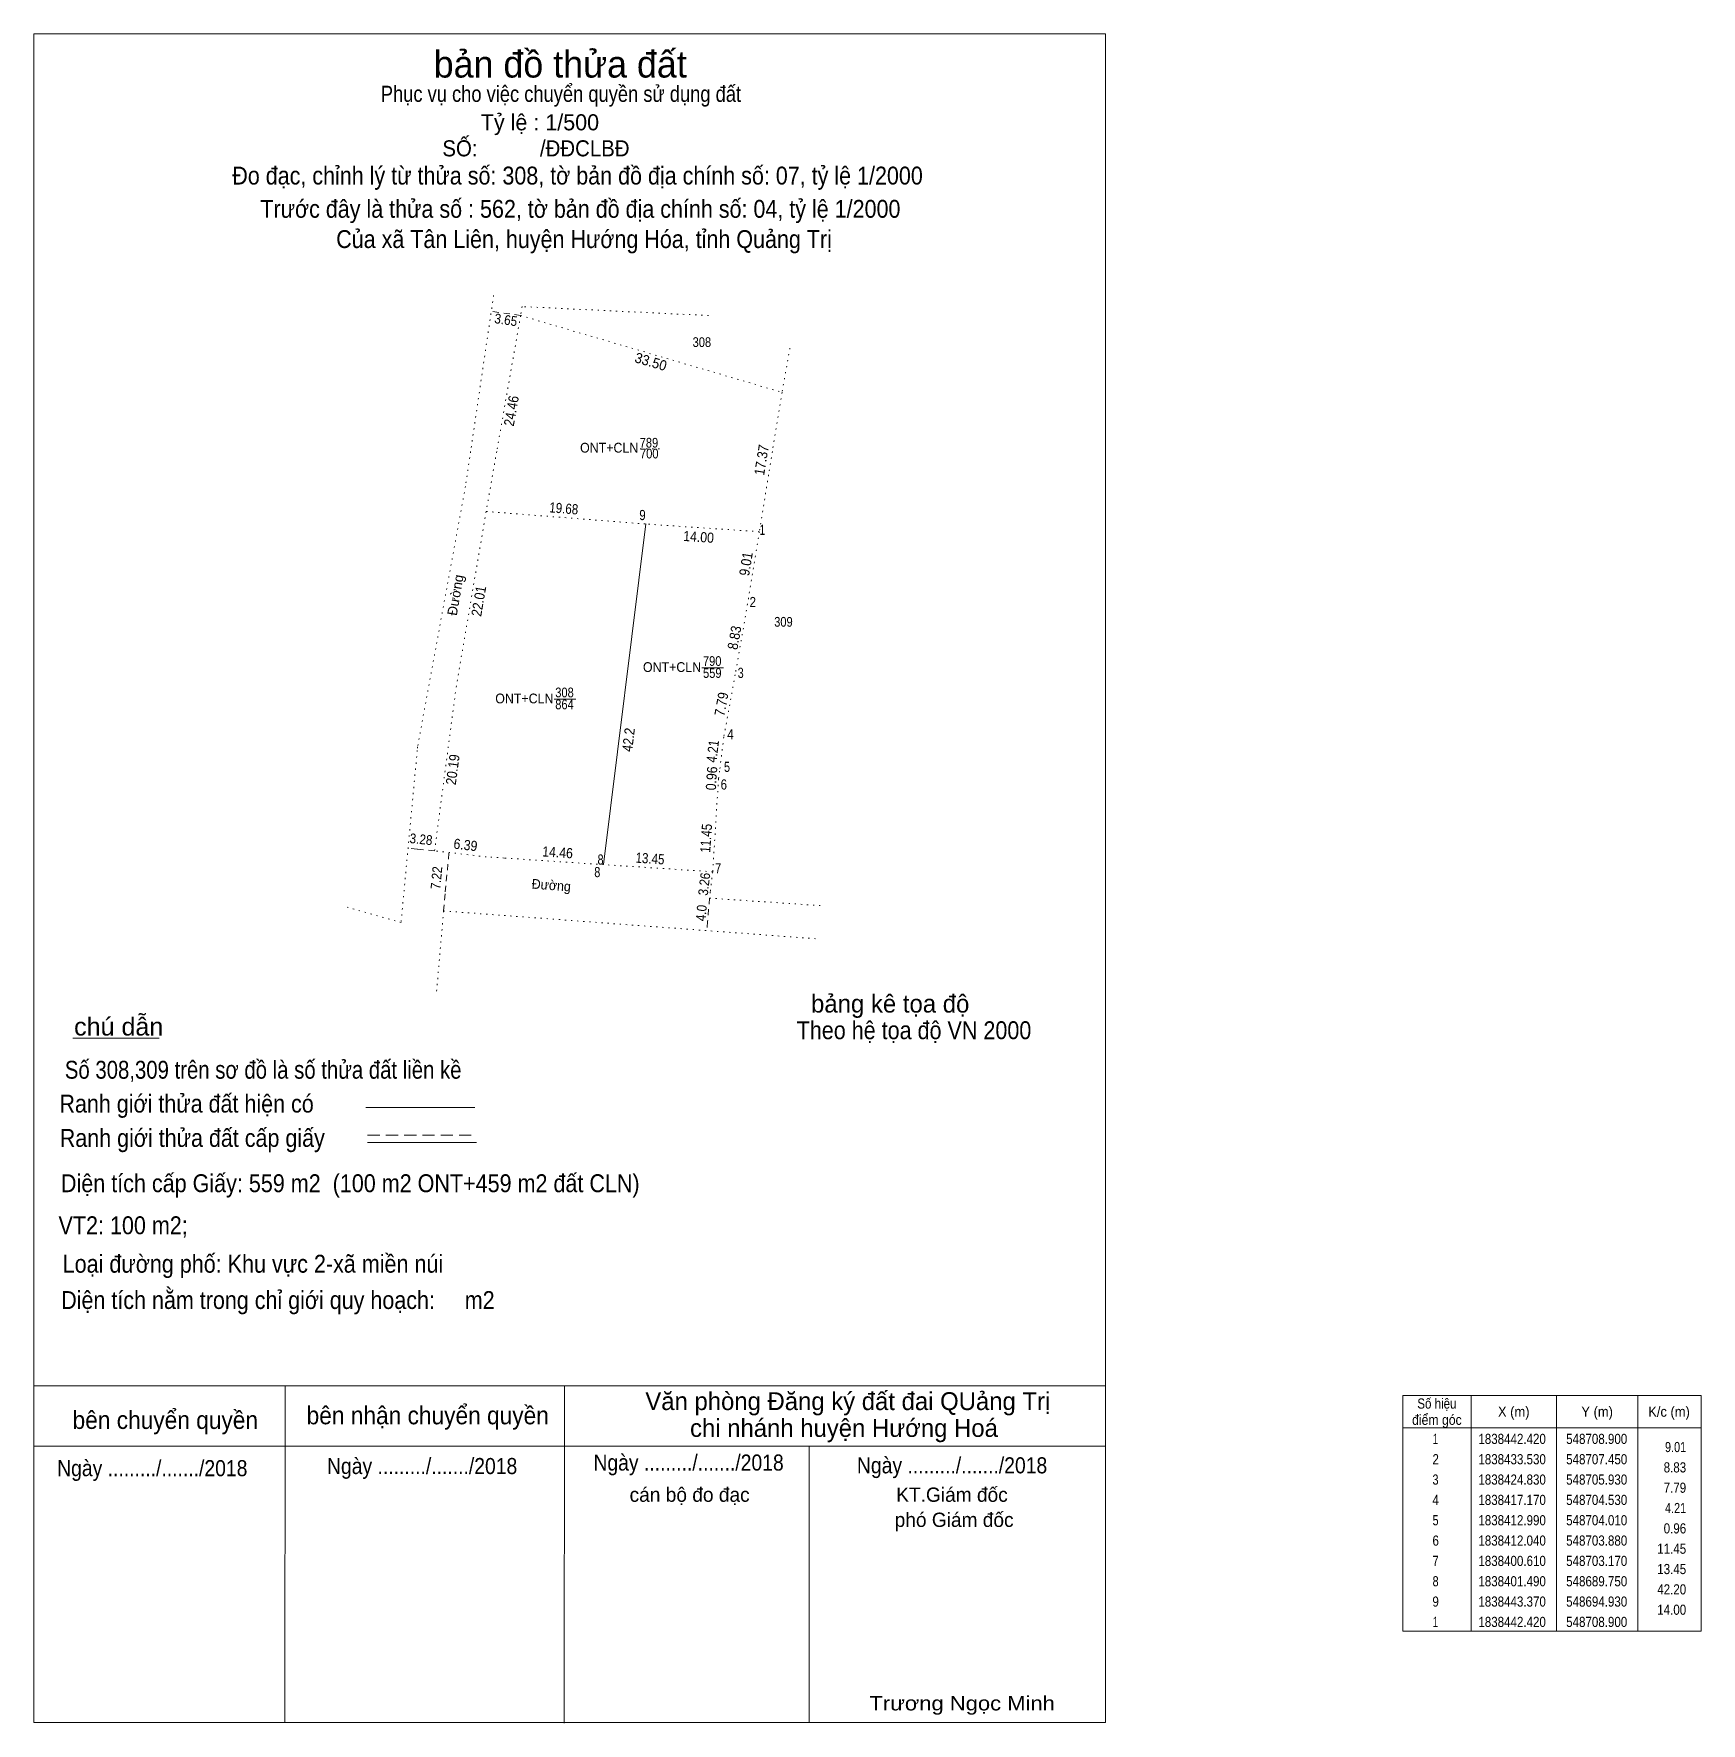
# Model space of a CAD drawing. Header units: metres. Extents: x 548006 to 548825, y 1838069 to 1838504.
# Drawn here: x 548619.7 to 548824.7, y 1838295.9 to 1838503.6 of the extents above.
import ezdxf
from ezdxf.enums import TextEntityAlignment as Align

# ---------------------------------------------------------------- set-up
doc = ezdxf.new("R2010")
doc.units = ezdxf.units.M
doc.header["$LTSCALE"] = 0.5
for name, pattern in [('DOTTED', [1.5, 0.3, -1.2]), ('MEDIUM_DASHED', [4.5, 3, -1.5]), ('SHORT_DASHED', [2.7, 1.5, -1.2])]:
    doc.linetypes.add(name, pattern=pattern)
for name, color, linetype, lineweight in [('17', 7, 'Continuous', 13), ('5', 7, 'Continuous', 13), ('6', 7, 'Continuous', 13), ('63', 7, 'Continuous', 13), ('8', 7, 'DOTTED', 13)]:
    doc.layers.add(name, color=color, linetype=linetype, lineweight=lineweight)
doc.layers.add('7', color=7, linetype='Continuous')

msp = doc.modelspace()

# ---------------------------------------------------------------- linework, layer by layer
at = {"layer": '17'}
for p, q in [((548624.5, 1838380.17), (548635.1, 1838380.17)), ((548650.56, 1838296.03), (548650.58, 1838337.4)), ((548715.02, 1838296.03), (548715.04, 1838330.01))]:
    msp.add_line(p, q, dxfattribs=at)
msp.add_lwpolyline([(548684.89, 1838295.93), (548684.89, 1838296.03), (548684.93, 1838337.4)], dxfattribs=at)
at = {"layer": '5'}
msp.add_lwpolyline([(548619.69, 1838503.64), (548751.46, 1838503.64), (548751.46, 1838296.03), (548619.69, 1838296.03)], close=True, dxfattribs=at)
at = {"layer": '6'}
for p, q in [((548660.52, 1838371.62), (548673.91, 1838371.62)), ((548660.73, 1838367.34), (548674.13, 1838367.34)), ((548619.69, 1838337.4), (548751.46, 1838337.4)), ((548619.69, 1838330.01), (548751.46, 1838330.01))]:
    msp.add_line(p, q, dxfattribs=at)
at = {"layer": '6', "linetype": 'MEDIUM_DASHED'}
msp.add_line((548660.73, 1838368.24), (548674.2, 1838368.24), dxfattribs=at)
at = {"layer": '63'}
for p, q in [((548694.93, 1838443.37), (548689.75, 1838401.49)), ((548796.41, 1838336.23), (548796.41, 1838307.23)), ((548806.91, 1838336.23), (548806.91, 1838307.23)), ((548816.91, 1838336.23), (548816.91, 1838307.23)), ((548788.01, 1838332.23), (548824.71, 1838332.23))]:
    msp.add_line(p, q, dxfattribs=at)
msp.add_lwpolyline([(548788.01, 1838336.23), (548824.71, 1838336.23), (548824.71, 1838307.23), (548788.01, 1838307.23)], close=True, dxfattribs=at)
at = {"layer": '8', "linetype": 'SHORT_DASHED'}
for p, q in [((548679.55, 1838469), (548675.94, 1838469.52)), ((548666.84, 1838403.4), (548665.71, 1838403.51)), ((548668.97, 1838403.19), (548666.84, 1838403.4)), ((548702.78, 1838397.37), (548702.54, 1838394.51)), ((548702.54, 1838394.51), (548702.44, 1838393.38))]:
    msp.add_line(p, q, dxfattribs=at)
at = {"layer": '8'}
for p, q in [((548679.55, 1838469), (548711.69, 1838459.56)), ((548712.66, 1838465), (548711.69, 1838459.56)), ((548694.23, 1838452.62), (548696.64, 1838452.62)), ((548672.77, 1838447.99), (548666.88, 1838415.97)), ((548710.04, 1838449.41), (548708.9, 1838442.42)), ((548675.31, 1838444.91), (548671.61, 1838423.21)), ((548708.9, 1838442.42), (548694.93, 1838443.37)), ((548708.9, 1838442.42), (548707.45, 1838433.53)), ((548707.45, 1838433.53), (548705.93, 1838424.83)), ((548666.84, 1838415.54), (548664.85, 1838394.38)), ((548666.88, 1838415.97), (548666.84, 1838415.54)), ((548677.52, 1838402.3), (548675.32, 1838402.44)), ((548689.75, 1838401.49), (548677.52, 1838402.3)), ((548703.17, 1838400.61), (548689.75, 1838401.49)), ((548703.17, 1838400.61), (548702.87, 1838398.13)), ((548702.87, 1838398.13), (548702.78, 1838397.37)), ((548664.85, 1838394.38), (548657.83, 1838396.37)), ((548670.08, 1838395.79), (548669.21, 1838385.79)), ((548670.08, 1838395.79), (548677.52, 1838395.24)), ((548702.78, 1838397.37), (548716.61, 1838396.44)), ((548677.52, 1838395.24), (548687.25, 1838394.51)), ((548687.25, 1838394.51), (548715.83, 1838392.38))]:
    msp.add_line(p, q, dxfattribs=at)
at = {"layer": '8', "linetype": 'Continuous'}
for p, q in [((548701.84, 1838425.69), (548704.5, 1838425.69)), ((548683.68, 1838421.83), (548686.34, 1838421.83))]:
    msp.add_line(p, q, dxfattribs=at)
at = {"layer": '8'}
for points in [[(548676.23, 1838471.47), (548673.4, 1838452.27), (548672.77, 1838447.99)], [(548679.55, 1838469), (548676.61, 1838452.27), (548675.31, 1838444.91)], [(548702.66, 1838469), (548679.74, 1838470.1), (548679.55, 1838469)], [(548711.69, 1838459.56), (548710.5, 1838452.27), (548710.04, 1838449.41)], [(548675.31, 1838444.91), (548677.52, 1838444.74), (548694.93, 1838443.37)], [(548705.93, 1838424.83), (548704.53, 1838417.17), (548704.01, 1838412.99), (548703.88, 1838412.04), (548703.17, 1838400.61)], [(548675.32, 1838402.44), (548668.97, 1838403.19), (548671.61, 1838423.21)]]:
    msp.add_lwpolyline(points, dxfattribs=at)
at = {"layer": '8', "linetype": 'SHORT_DASHED'}
msp.add_lwpolyline([(548670.08, 1838395.79), (548670.29, 1838398.13), (548670.74, 1838402.98)], dxfattribs=at)

# ---------------------------------------------------------------- texts
at = {"layer": '5'}
for s, height, p in [('bản đồ thửa đất', 3.294, (548684.42, 1838498.26)), ('Tỷ lệ : 1/500', 1.976, (548681.925, 1838491.77))]:
    msp.add_text(s, height=height, dxfattribs=at).set_placement(p, align=Align.CENTER)
for s, height, width, p in [('Phục vụ cho việc chuyển quyền sử dụng đất', 1.98, 0.85, (548684.505, 1838495.27)), ('SỐ:           /ĐĐCLBĐ', 1.976, 0.95, (548681.435, 1838488.57)), ('Của xã Tân Liên, huyện Hướng Hóa, tỉnh Quảng Trị', 2.196, 0.9, (548687.35, 1838477.3))]:
    msp.add_text(s, height=height, dxfattribs=dict(at, width=width)).set_placement(p, align=Align.CENTER)
at = {"layer": '6'}
msp.add_text('bảng kê tọa độ', height=2.2, dxfattribs=at).set_placement((548715.26, 1838383.3))
for s, height, width, p in [('chú dẫn', 2.196, 1.05, (548630.13, 1838380.48)), ('Ranh giới thửa đất hiện có ', 2.196, 0.9, (548638.845, 1838371.01)), ('Ranh giới thửa đất cấp giấy', 2.196, 0.9, (548639.18, 1838366.79)), ('bên chuyển quyền', 2.196, 0.95, (548635.86, 1838332.11)), ('bên nhận chuyển quyền', 2.196, 0.95, (548668.13, 1838332.68)), ('Ngày ........./......./2018', 1.976, 0.9, (548700.2, 1838326.99)), ('Ngày ........./......./2018', 1.976, 0.9, (548634.26, 1838326.3)), ('Ngày ........./......./2018', 1.976, 0.9, (548667.44, 1838326.56)), ('Ngày ........./......./2018', 1.976, 0.9, (548732.6, 1838326.65)), ('Trương Ngọc Minh', 1.757, 1.15, (548733.835, 1838297.5))]:
    msp.add_text(s, height=height, dxfattribs=dict(at, width=width)).set_placement(p, align=Align.CENTER)
for s, height, width, p in [('Theo hệ tọa độ VN 2000', 2.2, 0.9, (548713.49, 1838380.03)), ('Số 308,309 trên sơ đồ là số thửa đất liền kề', 2.2, 0.85, (548623.51, 1838375.17)), ('Diện tích cấp Giấy: 559 m2  (100 m2 ONT+459 m2 đất CLN)', 2.2, 0.9, (548623.03, 1838361.22)), ('VT2: 100 m2; ', 2.2, 0.9, (548622.73, 1838356.05)), ('Loại đường phố: Khu vực 2-xã miền núi', 2.2, 0.9, (548623.24, 1838351.32)), ('Diện tích nằm trong chỉ giới quy hoạch:     m2', 2.196, 0.9, (548623.06, 1838346.86))]:
    msp.add_text(s, height=height, dxfattribs=dict(at, width=width)).set_placement(p)
for s, height, p in [(' Văn phòng Đăng ký đất đai QUảng Trị', 2.196, (548719.37, 1838334.43)), ('chi nhánh huyện Hướng Hoá', 2.196, (548719.305, 1838331.13)), ('cán bộ đo đạc', 1.757, (548700.33, 1838323.15)), ('KT.Giám đốc', 1.757, (548732.59, 1838323.15)), ('phó Giám đốc', 1.757, (548732.85, 1838320.06))]:
    msp.add_text(s, height=height, dxfattribs=at).set_placement(p, align=Align.CENTER)
at = {"layer": '63'}
for s, rotation, width, p in [('33.50', 343.632, 0.95, (548695.3889, 1838462.7264)), ('24.46', 80.018, 0.9, (548679.0229, 1838457.1717)), ('17.37', 80.755, 0.9, (548709.7843, 1838451.1396)), ('19.68', 355.512, 0.85, (548684.8111, 1838444.6663)), ('14.00', 356.11, 0.9, (548701.3926, 1838441.164)), ('9.01', 80.736, 0.9, (548707.8715, 1838438.3694)), ('22.01', 80.324, 0.9, (548675.0112, 1838433.785)), ('8.83', 80.09, 0.9, (548706.4546, 1838429.2874)), ('7.79', 79.643, 0.9, (548704.8519, 1838421.1076)), ('42.2', 82.949, 0.9, (548693.431, 1838416.7633)), ('4.21', 82.909, 0.85, (548703.7845, 1838415.3528)), ('20.19', 82.488, 0.9, (548671.817, 1838413.0933)), ('0.96', 86.251, 0.9, (548703.6443, 1838412.0591)), ('11.45', 86.052, 0.85, (548702.9764, 1838404.692)), ('6.39', 353.264, 0.9, (548672.7017, 1838403.2974)), ('14.46', 356.241, 0.9, (548684.059, 1838402.3785)), ('13.45', 356.248, 0.85, (548695.4241, 1838401.6204))]:
    msp.add_text(s, height=1.25, rotation=rotation, dxfattribs=dict(at, width=width)).set_placement(p, align=Align.CENTER)
for s, width, p in [(' 9', 0.85, (548694.93, 1838443.85)), (' 1', 0.75, (548709.63, 1838442.03)), (' 2', 0.85, (548708.49, 1838433.15)), (' 3', 0.8, (548706.98, 1838424.44)), (' 4', 0.85, (548705.74, 1838416.88)), (' 5', 0.8, (548705.3, 1838412.89)), (' 6', 0.85, (548704.93, 1838410.72)), (' 8', 0.8, (548689.75, 1838401.49)), (' 8', 0.8, (548689.35, 1838399.95)), (' 7', 0.8, (548704.21, 1838400.42)), ('9.01', 0.8, (548822.86, 1838329.26)), ('8.83', 0.85, (548822.86, 1838326.76)), ('7.79', 0.85, (548822.86, 1838324.26)), ('4.21', 0.8, (548822.86, 1838321.76)), ('0.96', 0.85, (548822.86, 1838319.26)), ('11.45', 0.85, (548822.86, 1838316.76)), ('13.45', 0.85, (548822.86, 1838314.26)), ('42.20', 0.85, (548822.86, 1838311.76)), ('14.00', 0.85, (548822.86, 1838309.26))]:
    msp.add_text(s, height=1.25, dxfattribs=dict(at, width=width)).set_placement(p, align=Align.RIGHT)
for s, width, p in [('Số hiệu', 0.85, (548792.21, 1838334.61)), ('điểm góc', 0.9, (548792.21, 1838332.61)), ('X (m)', 0.95, (548801.66, 1838333.61)), ('Y (m)', 0.95, (548811.915, 1838333.61)), ('K/c (m)', 0.95, (548820.755, 1838333.61)), (' 1', 0.75, (548791.86, 1838330.26)), ('1838442.420', 0.85, (548801.46, 1838330.26)), ('548708.900', 0.85, (548811.86, 1838330.26)), (' 2', 0.85, (548791.865, 1838327.76)), ('1838433.530', 0.85, (548801.46, 1838327.76)), ('548707.450', 0.85, (548811.86, 1838327.76)), (' 3', 0.8, (548791.855, 1838325.26)), ('1838424.830', 0.85, (548801.46, 1838325.26)), ('548705.930', 0.85, (548811.86, 1838325.26)), (' 4', 0.85, (548791.86, 1838322.76)), ('1838417.170', 0.85, (548801.46, 1838322.76)), ('548704.530', 0.85, (548811.86, 1838322.76)), (' 5', 0.8, (548791.865, 1838320.26)), ('1838412.990', 0.85, (548801.46, 1838320.26)), ('548704.010', 0.85, (548811.86, 1838320.26)), (' 6', 0.85, (548791.865, 1838317.76)), ('1838412.040', 0.85, (548801.46, 1838317.76)), ('548703.880', 0.85, (548811.86, 1838317.76)), (' 7', 0.8, (548791.865, 1838315.26)), ('1838400.610', 0.85, (548801.46, 1838315.26)), ('548703.170', 0.85, (548811.86, 1838315.26)), (' 8', 0.8, (548791.865, 1838312.76)), ('1838401.490', 0.85, (548801.46, 1838312.76)), ('548689.750', 0.85, (548811.86, 1838312.76)), (' 9', 0.85, (548791.86, 1838310.26)), ('1838443.370', 0.85, (548801.46, 1838310.26)), ('548694.930', 0.85, (548811.86, 1838310.26)), (' 1', 0.75, (548791.86, 1838307.76)), ('1838442.420', 0.85, (548801.46, 1838307.76)), ('548708.900', 0.85, (548811.86, 1838307.76))]:
    msp.add_text(s, height=1.25, dxfattribs=dict(at, width=width)).set_placement(p, align=Align.CENTER)
at = {"layer": '7', "width": 0.9}
for s, p in [('Đo đạc, chỉnh lý từ thửa số: 308, tờ bản đồ địa chính số: 07, tỷ lệ 1/2000 ', (548686.915, 1838485.11)), ('Trước đây là thửa số : 562, tờ bản đồ địa chính số: 04, tỷ lệ 1/2000 ', (548687.265, 1838481.02))]:
    msp.add_text(s, height=2.196, dxfattribs=at).set_placement(p, align=Align.CENTER)
at = {"layer": '8'}
for s, rotation, width, p in [('3.65', 351.803, 0.9, (548677.6545, 1838467.8791)), ('3.28', 354.394, 0.9, (548667.2514, 1838404.0144)), ('7.22', 84.755, 0.9, (548669.7976, 1838399.8102)), ('Đường', 355.739, 0.95, (548683.2804, 1838398.3698)), ('3.26', 83.136, 0.9, (548702.7195, 1838399.0283)), ('4.0', 85.129, 0.9, (548702.3656, 1838395.4941))]:
    msp.add_text(s, height=1.2, rotation=rotation, dxfattribs=dict(at, width=width)).set_placement(p, align=Align.CENTER)
for s, width, p in [('308', 0.85, (548701.835, 1838465.13)), ('789', 0.85, (548695.325, 1838452.76)), ('ONT+CLN', 0.95, (548690.44, 1838452.15)), ('700', 0.85, (548695.365, 1838451.43)), ('309', 0.85, (548711.865, 1838430.74)), ('790', 0.85, (548703.105, 1838425.92)), ('ONT+CLN', 0.95, (548698.17, 1838425.18)), ('559', 0.85, (548703.115, 1838424.45)), ('ONT+CLN', 0.95, (548680.01, 1838421.32)), ('308', 0.85, (548684.945, 1838422.06)), ('864', 0.85, (548684.945, 1838420.59))]:
    msp.add_text(s, height=1.2, dxfattribs=dict(at, width=width)).set_placement(p, align=Align.CENTER)
msp.add_text('Đường', height=1.2, rotation=80.324, dxfattribs=at).set_placement((548672.1224, 1838434.5342), align=Align.CENTER)

doc.saveas('drawing.dxf')
